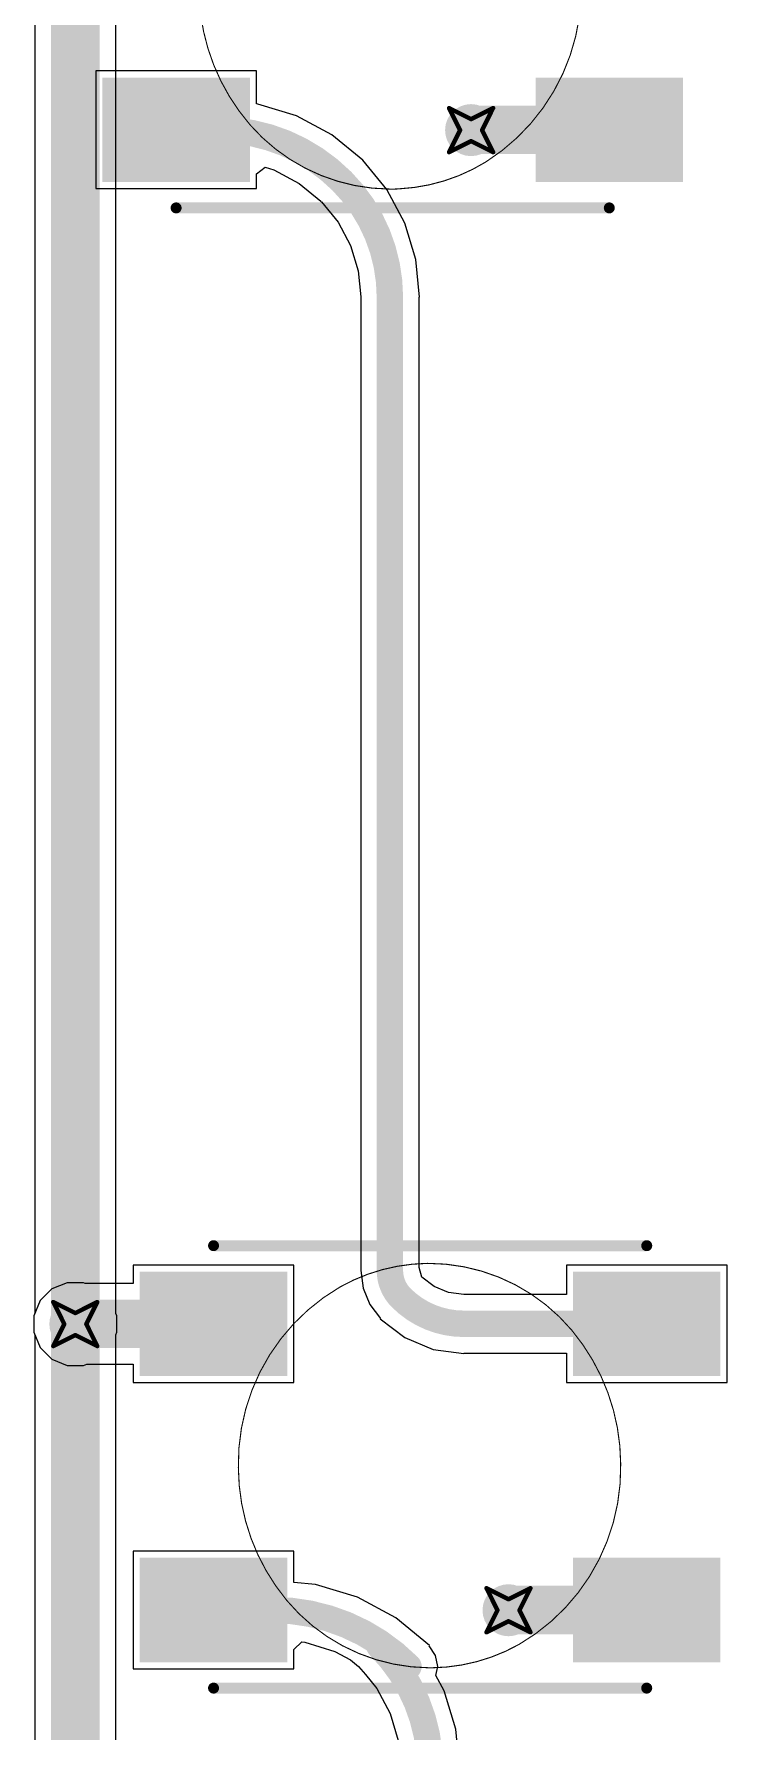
# Model space of a CAD drawing. Header units: inches. Extents: x -11 to 1110, y -7 to 455.
# Drawn here: x 361.21 to 369.22, y 218.09 to 237.66 of the extents above; entities that cross this region are included whole.
import ezdxf

# ---------------------------------------------------------------- set-up
doc = ezdxf.new("R2010")
doc.units = ezdxf.units.IN
for name, color, linetype in [('Bottom Layer', 5, 'Continuous'), ('Drill Drawing', 1, 'Continuous'), ('Mechanical 7', 56, 'Continuous'), ('Top Layer', 1, 'Continuous'), ('Top Overlay', 2, 'Continuous'), ('Top Paste', 8, 'Continuous'), ('Top Solder', 216, 'Continuous'), ('Via Holes', 16, 'Continuous')]:
    doc.layers.add(name, color=color, linetype=linetype)

msp = doc.modelspace()

# ---------------------------------------------------------------- hatches: boundary and pattern name
at = {"layer": 'Bottom Layer'}
h = msp.add_hatch(color=5, dxfattribs=at)
edge = h.paths.add_edge_path()
edge.add_arc((366.261, 236.554), 0.3, 0, 360)
h = msp.add_hatch(color=5, dxfattribs=at)
edge = h.paths.add_edge_path()
edge.add_arc((361.693, 222.786), 0.3, 0, 360)
h = msp.add_hatch(color=5, dxfattribs=at)
edge = h.paths.add_edge_path()
edge.add_arc((366.693, 219.486), 0.3, 0, 360)
at = {"layer": 'Top Layer'}
for points in [[(362.107, 237.058), (363.607, 237.058), (363.607, 236.058), (362.107, 236.058)], [(367.107, 237.058), (368.607, 237.058), (368.607, 236.058), (367.107, 236.058)], [(362.538, 223.289), (364.038, 223.289), (364.038, 222.289), (362.538, 222.289)], [(369.038, 222.289), (367.538, 222.289), (367.538, 223.289), (369.038, 223.289)], [(362.538, 219.989), (364.038, 219.989), (364.038, 218.989), (362.538, 218.989)], [(367.538, 219.989), (369.038, 219.989), (369.038, 218.989), (367.538, 218.989)]]:
    msp.add_hatch(color=1, dxfattribs=at).paths.add_polyline_path(points)
h = msp.add_hatch(color=1, dxfattribs=at)
edge = h.paths.add_edge_path()
edge.add_arc((366.261, 236.554), 0.3, 0, 360)
h = msp.add_hatch(color=1, dxfattribs=at)
edge = h.paths.add_edge_path()
edge.add_arc((361.693, 222.786), 0.3, 0, 360)
h = msp.add_hatch(color=1, dxfattribs=at)
edge = h.paths.add_edge_path()
edge.add_arc((366.693, 219.486), 0.3, 0, 360)
at = {"layer": 'Top Paste'}
for points in [[(362.107, 237.058), (363.607, 237.058), (363.607, 236.058), (362.107, 236.058)], [(367.107, 237.058), (368.607, 237.058), (368.607, 236.058), (367.107, 236.058)], [(362.538, 223.289), (364.038, 223.289), (364.038, 222.289), (362.538, 222.289)], [(369.038, 222.289), (367.538, 222.289), (367.538, 223.289), (369.038, 223.289)], [(362.538, 219.989), (364.038, 219.989), (364.038, 218.989), (362.538, 218.989)], [(367.538, 219.989), (369.038, 219.989), (369.038, 218.989), (367.538, 218.989)]]:
    msp.add_hatch(color=8, dxfattribs=at).paths.add_polyline_path(points)
at = {"layer": 'Top Solder'}
for points in [[(362.005, 237.159), (363.708, 237.159), (363.708, 235.956), (362.005, 235.956)], [(367.005, 237.159), (368.708, 237.159), (368.708, 235.956), (367.005, 235.956)], [(362.437, 223.391), (364.14, 223.391), (364.14, 222.187), (362.437, 222.187)], [(369.14, 222.187), (367.437, 222.187), (367.437, 223.391), (369.14, 223.391)], [(362.437, 220.091), (364.14, 220.091), (364.14, 218.887), (362.437, 218.887)], [(367.437, 220.091), (369.14, 220.091), (369.14, 218.887), (367.437, 218.887)]]:
    msp.add_hatch(color=216, dxfattribs=at).paths.add_polyline_path(points)
at = {"layer": 'Via Holes'}
h = msp.add_hatch(color=7, dxfattribs=at)
edge = h.paths.add_edge_path()
edge.add_arc((366.261, 236.554), 0.15, 0, 360)
h = msp.add_hatch(color=7, dxfattribs=at)
edge = h.paths.add_edge_path()
edge.add_arc((361.693, 222.786), 0.15, 0, 360)
h = msp.add_hatch(color=7, dxfattribs=at)
edge = h.paths.add_edge_path()
edge.add_arc((366.693, 219.486), 0.15, 0, 360)

# ---------------------------------------------------------------- linework, layer by layer
at = {"layer": 'Bottom Layer'}
for p, q in [((361.227, 238.812), (361.227, 222.909)), ((362.159, 222.909), (362.159, 238.812)), ((361.227, 222.909), (361.215, 222.881)), ((362.171, 222.881), (362.159, 222.909)), ((361.215, 222.881), (361.215, 222.691)), ((362.171, 222.691), (362.171, 222.881)), ((361.215, 222.691), (361.227, 222.662)), ((361.227, 222.662), (361.227, 206.112)), ((362.159, 222.662), (362.171, 222.691)), ((362.159, 206.112), (362.159, 222.662))]:
    msp.add_line(p, q, dxfattribs=at)
for points in [[(361.693, 222.786, 0.559, 0.559, 0), (361.693, 238.812, 0.559, 0.559, 0)], [(361.693, 206.112, 0.559, 0.559, 0), (361.693, 222.786, 0.559, 0.559, 0)]]:
    msp.add_lwpolyline(points, format="xyseb", dxfattribs=at)
msp.add_lwpolyline([(361.553, 222.786, 0.279, 0.279, 1), (361.832, 222.786, 0.279, 0.279, 1)], format="xyseb", close=True, dxfattribs=at)
msp.add_lwpolyline([(361.553, 222.786, 0.279, 0.279, 1), (361.832, 222.786, 0.279, 0.279, 1)], format="xyseb", close=True, dxfattribs=at)
at = {"layer": 'Drill Drawing'}
for points in [[(366.007, 236.808, 0.0508, 0.0508, 0), (366.261, 236.681, 0.0508, 0.0508, 0)], [(366.007, 236.808, 0.0508, 0.0508, 0), (366.134, 236.554, 0.0508, 0.0508, 0)], [(366.261, 236.681, 0.0508, 0.0508, 0), (366.515, 236.808, 0.0508, 0.0508, 0)], [(366.388, 236.554, 0.0508, 0.0508, 0), (366.515, 236.808, 0.0508, 0.0508, 0)], [(366.007, 236.3, 0.0508, 0.0508, 0), (366.134, 236.554, 0.0508, 0.0508, 0)], [(366.007, 236.3, 0.0508, 0.0508, 0), (366.261, 236.427, 0.0508, 0.0508, 0)], [(366.261, 236.427, 0.0508, 0.0508, 0), (366.515, 236.3, 0.0508, 0.0508, 0)], [(366.388, 236.554, 0.0508, 0.0508, 0), (366.515, 236.3, 0.0508, 0.0508, 0)], [(361.439, 223.04, 0.0508, 0.0508, 0), (361.693, 222.913, 0.0508, 0.0508, 0)], [(361.439, 223.04, 0.0508, 0.0508, 0), (361.566, 222.786, 0.0508, 0.0508, 0)], [(361.693, 222.913, 0.0508, 0.0508, 0), (361.947, 223.04, 0.0508, 0.0508, 0)], [(361.82, 222.786, 0.0508, 0.0508, 0), (361.947, 223.04, 0.0508, 0.0508, 0)], [(361.439, 222.532, 0.0508, 0.0508, 0), (361.566, 222.786, 0.0508, 0.0508, 0)], [(361.82, 222.786, 0.0508, 0.0508, 0), (361.947, 222.532, 0.0508, 0.0508, 0)], [(361.439, 222.532, 0.0508, 0.0508, 0), (361.693, 222.659, 0.0508, 0.0508, 0)], [(361.693, 222.659, 0.0508, 0.0508, 0), (361.947, 222.532, 0.0508, 0.0508, 0)], [(366.439, 219.74, 0.0508, 0.0508, 0), (366.693, 219.613, 0.0508, 0.0508, 0)], [(366.439, 219.74, 0.0508, 0.0508, 0), (366.566, 219.486, 0.0508, 0.0508, 0)], [(366.693, 219.613, 0.0508, 0.0508, 0), (366.947, 219.74, 0.0508, 0.0508, 0)], [(366.82, 219.486, 0.0508, 0.0508, 0), (366.947, 219.74, 0.0508, 0.0508, 0)], [(366.439, 219.232, 0.0508, 0.0508, 0), (366.566, 219.486, 0.0508, 0.0508, 0)], [(366.439, 219.232, 0.0508, 0.0508, 0), (366.693, 219.359, 0.0508, 0.0508, 0)], [(366.693, 219.359, 0.0508, 0.0508, 0), (366.947, 219.232, 0.0508, 0.0508, 0)], [(366.82, 219.486, 0.0508, 0.0508, 0), (366.947, 219.232, 0.0508, 0.0508, 0)]]:
    msp.add_lwpolyline(points, format="xyseb", dxfattribs=at)
for points in [[(365.994, 236.808, 0.0254, 0.0254, 1), (366.02, 236.808, 0.0254, 0.0254, 1)], [(365.994, 236.808, 0.0254, 0.0254, 1), (366.02, 236.808, 0.0254, 0.0254, 1)], [(366.502, 236.808, 0.0254, 0.0254, 1), (366.528, 236.808, 0.0254, 0.0254, 1)], [(366.502, 236.808, 0.0254, 0.0254, 1), (366.528, 236.808, 0.0254, 0.0254, 1)], [(366.248, 236.681, 0.0254, 0.0254, 1), (366.274, 236.681, 0.0254, 0.0254, 1)], [(366.248, 236.681, 0.0254, 0.0254, 1), (366.274, 236.681, 0.0254, 0.0254, 1)], [(366.121, 236.554, 0.0254, 0.0254, 1), (366.147, 236.554, 0.0254, 0.0254, 1)], [(366.121, 236.554, 0.0254, 0.0254, 1), (366.147, 236.554, 0.0254, 0.0254, 1)], [(366.248, 236.427, 0.0254, 0.0254, 1), (366.274, 236.427, 0.0254, 0.0254, 1)], [(366.248, 236.427, 0.0254, 0.0254, 1), (366.274, 236.427, 0.0254, 0.0254, 1)], [(366.375, 236.554, 0.0254, 0.0254, 1), (366.401, 236.554, 0.0254, 0.0254, 1)], [(366.375, 236.554, 0.0254, 0.0254, 1), (366.401, 236.554, 0.0254, 0.0254, 1)], [(365.994, 236.3, 0.0254, 0.0254, 1), (366.02, 236.3, 0.0254, 0.0254, 1)], [(365.994, 236.3, 0.0254, 0.0254, 1), (366.02, 236.3, 0.0254, 0.0254, 1)], [(366.502, 236.3, 0.0254, 0.0254, 1), (366.528, 236.3, 0.0254, 0.0254, 1)], [(366.502, 236.3, 0.0254, 0.0254, 1), (366.528, 236.3, 0.0254, 0.0254, 1)], [(361.426, 223.04, 0.0254, 0.0254, 1), (361.451, 223.04, 0.0254, 0.0254, 1)], [(361.426, 223.04, 0.0254, 0.0254, 1), (361.451, 223.04, 0.0254, 0.0254, 1)], [(361.68, 222.913, 0.0254, 0.0254, 1), (361.705, 222.913, 0.0254, 0.0254, 1)], [(361.68, 222.913, 0.0254, 0.0254, 1), (361.705, 222.913, 0.0254, 0.0254, 1)], [(361.934, 223.04, 0.0254, 0.0254, 1), (361.959, 223.04, 0.0254, 0.0254, 1)], [(361.934, 223.04, 0.0254, 0.0254, 1), (361.959, 223.04, 0.0254, 0.0254, 1)], [(361.553, 222.786, 0.0254, 0.0254, 1), (361.578, 222.786, 0.0254, 0.0254, 1)], [(361.553, 222.786, 0.0254, 0.0254, 1), (361.578, 222.786, 0.0254, 0.0254, 1)], [(361.807, 222.786, 0.0254, 0.0254, 1), (361.832, 222.786, 0.0254, 0.0254, 1)], [(361.807, 222.786, 0.0254, 0.0254, 1), (361.832, 222.786, 0.0254, 0.0254, 1)], [(361.426, 222.532, 0.0254, 0.0254, 1), (361.451, 222.532, 0.0254, 0.0254, 1)], [(361.426, 222.532, 0.0254, 0.0254, 1), (361.451, 222.532, 0.0254, 0.0254, 1)], [(361.68, 222.659, 0.0254, 0.0254, 1), (361.705, 222.659, 0.0254, 0.0254, 1)], [(361.68, 222.659, 0.0254, 0.0254, 1), (361.705, 222.659, 0.0254, 0.0254, 1)], [(361.934, 222.532, 0.0254, 0.0254, 1), (361.959, 222.532, 0.0254, 0.0254, 1)], [(361.934, 222.532, 0.0254, 0.0254, 1), (361.959, 222.532, 0.0254, 0.0254, 1)], [(366.426, 219.74, 0.0254, 0.0254, 1), (366.451, 219.74, 0.0254, 0.0254, 1)], [(366.426, 219.74, 0.0254, 0.0254, 1), (366.451, 219.74, 0.0254, 0.0254, 1)], [(366.68, 219.613, 0.0254, 0.0254, 1), (366.705, 219.613, 0.0254, 0.0254, 1)], [(366.68, 219.613, 0.0254, 0.0254, 1), (366.705, 219.613, 0.0254, 0.0254, 1)], [(366.934, 219.74, 0.0254, 0.0254, 1), (366.959, 219.74, 0.0254, 0.0254, 1)], [(366.934, 219.74, 0.0254, 0.0254, 1), (366.959, 219.74, 0.0254, 0.0254, 1)], [(366.553, 219.486, 0.0254, 0.0254, 1), (366.578, 219.486, 0.0254, 0.0254, 1)], [(366.553, 219.486, 0.0254, 0.0254, 1), (366.578, 219.486, 0.0254, 0.0254, 1)], [(366.68, 219.359, 0.0254, 0.0254, 1), (366.705, 219.359, 0.0254, 0.0254, 1)], [(366.68, 219.359, 0.0254, 0.0254, 1), (366.705, 219.359, 0.0254, 0.0254, 1)], [(366.807, 219.486, 0.0254, 0.0254, 1), (366.832, 219.486, 0.0254, 0.0254, 1)], [(366.807, 219.486, 0.0254, 0.0254, 1), (366.832, 219.486, 0.0254, 0.0254, 1)], [(366.426, 219.232, 0.0254, 0.0254, 1), (366.451, 219.232, 0.0254, 0.0254, 1)], [(366.426, 219.232, 0.0254, 0.0254, 1), (366.451, 219.232, 0.0254, 0.0254, 1)], [(366.934, 219.232, 0.0254, 0.0254, 1), (366.959, 219.232, 0.0254, 0.0254, 1)], [(366.934, 219.232, 0.0254, 0.0254, 1), (366.959, 219.232, 0.0254, 0.0254, 1)]]:
    msp.add_lwpolyline(points, format="xyseb", close=True, dxfattribs=at)
at = {"layer": 'Mechanical 7'}
for points in [[(367.53, 238.318, 0.0127, 0.0127, -0.272206), (366.433, 236.188, 0.0127, 0.0127, 0)], [(363.584, 236.774, 0.0127, 0.0127, -0.148515), (363.122, 238.097, 0.0127, 0.0127, 0)], [(365.324, 235.874, 0.0127, 0.0127, -0.239512), (363.584, 236.774, 0.0127, 0.0127, 0)], [(366.433, 236.188, 0.0127, 0.0127, -0.126527), (365.432, 235.877, 0.0127, 0.0127, 0)], [(365.324, 235.874, 0.0127, 0.0127, 0), (365.335, 235.874, 0.0127, 0.0127, 0)], [(365.335, 235.874, 0.0127, 0.0127, 0), (365.346, 235.874, 0.0127, 0.0127, 0)], [(365.346, 235.874, 0.0127, 0.0127, 0), (365.357, 235.874, 0.0127, 0.0127, 0)], [(365.357, 235.874, 0.0127, 0.0127, 0), (365.368, 235.874, 0.0127, 0.0127, 0)], [(365.368, 235.874, 0.0127, 0.0127, 0), (365.378, 235.874, 0.0127, 0.0127, 0)], [(365.378, 235.874, 0.0127, 0.0127, 0), (365.389, 235.875, 0.0127, 0.0127, 0)], [(365.389, 235.875, 0.0127, 0.0127, 0), (365.399, 235.875, 0.0127, 0.0127, 0)], [(365.432, 235.877, 0.0127, 0.0127, -0.010751), (365.399, 235.875, 0.0127, 0.0127, 0)], [(364.749, 223.214, 0.0127, 0.0127, -0.125995), (365.76, 223.486, 0.0127, 0.0127, 0)], [(365.76, 223.486, 0.0127, 0.0127, -0.247624), (367.551, 222.548, 0.0127, 0.0127, 0)], [(363.575, 221.129, 0.0127, 0.0127, -0.273119), (364.749, 223.214, 0.0127, 0.0127, 0)], [(367.551, 222.548, 0.0127, 0.0127, -0.152951), (367.988, 221.173, 0.0127, 0.0127, 0)], [(367.988, 221.173, 0.0127, 0.0127, -0.27304), (366.815, 219.092, 0.0127, 0.0127, 0)], [(364.008, 219.765, 0.0127, 0.0127, -0.152007), (363.575, 221.129, 0.0127, 0.0127, 0)], [(365.78, 218.822, 0.0127, 0.0127, -0.245533), (364.008, 219.765, 0.0127, 0.0127, 0)], [(366.815, 219.092, 0.0127, 0.0127, -0.12637), (365.803, 218.822, 0.0127, 0.0127, 0)], [(365.78, 218.822, 0.0127, 0.0127, 0), (365.803, 218.822, 0.0127, 0.0127, 0)]]:
    msp.add_lwpolyline(points, format="xyseb", dxfattribs=at)
for points in [[(363.581, 236.774, 0.00635, 0.00635, 1), (363.587, 236.774, 0.00635, 0.00635, 1)], [(363.581, 236.774, 0.00635, 0.00635, 1), (363.587, 236.774, 0.00635, 0.00635, 1)], [(366.43, 236.188, 0.00635, 0.00635, 1), (366.436, 236.188, 0.00635, 0.00635, 1)], [(366.43, 236.188, 0.00635, 0.00635, 1), (366.436, 236.188, 0.00635, 0.00635, 1)], [(365.321, 235.874, 0.00635, 0.00635, 1), (365.328, 235.874, 0.00635, 0.00635, 1)], [(365.321, 235.874, 0.00635, 0.00635, 1), (365.328, 235.874, 0.00635, 0.00635, 1)], [(365.332, 235.874, 0.00635, 0.00635, 1), (365.338, 235.874, 0.00635, 0.00635, 1)], [(365.332, 235.874, 0.00635, 0.00635, 1), (365.338, 235.874, 0.00635, 0.00635, 1)], [(365.343, 235.874, 0.00635, 0.00635, 1), (365.349, 235.874, 0.00635, 0.00635, 1)], [(365.343, 235.874, 0.00635, 0.00635, 1), (365.349, 235.874, 0.00635, 0.00635, 1)], [(365.354, 235.874, 0.00635, 0.00635, 1), (365.36, 235.874, 0.00635, 0.00635, 1)], [(365.354, 235.874, 0.00635, 0.00635, 1), (365.36, 235.874, 0.00635, 0.00635, 1)], [(365.364, 235.874, 0.00635, 0.00635, 1), (365.371, 235.874, 0.00635, 0.00635, 1)], [(365.364, 235.874, 0.00635, 0.00635, 1), (365.371, 235.874, 0.00635, 0.00635, 1)], [(365.375, 235.874, 0.00635, 0.00635, 1), (365.381, 235.874, 0.00635, 0.00635, 1)], [(365.375, 235.874, 0.00635, 0.00635, 1), (365.381, 235.874, 0.00635, 0.00635, 1)], [(365.386, 235.875, 0.00635, 0.00635, 1), (365.392, 235.875, 0.00635, 0.00635, 1)], [(365.386, 235.875, 0.00635, 0.00635, 1), (365.392, 235.875, 0.00635, 0.00635, 1)], [(365.396, 235.875, 0.00635, 0.00635, 1), (365.403, 235.875, 0.00635, 0.00635, 1)], [(365.396, 235.875, 0.00635, 0.00635, 1), (365.403, 235.875, 0.00635, 0.00635, 1)], [(365.429, 235.877, 0.00635, 0.00635, 1), (365.435, 235.877, 0.00635, 0.00635, 1)], [(365.429, 235.877, 0.00635, 0.00635, 1), (365.435, 235.877, 0.00635, 0.00635, 1)], [(365.757, 223.486, 0.00635, 0.00635, 1), (365.764, 223.486, 0.00635, 0.00635, 1)], [(365.757, 223.486, 0.00635, 0.00635, 1), (365.764, 223.486, 0.00635, 0.00635, 1)], [(364.746, 223.214, 0.00635, 0.00635, 1), (364.752, 223.214, 0.00635, 0.00635, 1)], [(364.746, 223.214, 0.00635, 0.00635, 1), (364.752, 223.214, 0.00635, 0.00635, 1)], [(367.547, 222.548, 0.00635, 0.00635, 1), (367.554, 222.548, 0.00635, 0.00635, 1)], [(367.547, 222.548, 0.00635, 0.00635, 1), (367.554, 222.548, 0.00635, 0.00635, 1)], [(367.985, 221.173, 0.00635, 0.00635, 1), (367.991, 221.173, 0.00635, 0.00635, 1)], [(367.985, 221.173, 0.00635, 0.00635, 1), (367.991, 221.173, 0.00635, 0.00635, 1)], [(363.571, 221.129, 0.00635, 0.00635, 1), (363.578, 221.129, 0.00635, 0.00635, 1)], [(363.571, 221.129, 0.00635, 0.00635, 1), (363.578, 221.129, 0.00635, 0.00635, 1)], [(364.005, 219.765, 0.00635, 0.00635, 1), (364.011, 219.765, 0.00635, 0.00635, 1)], [(364.005, 219.765, 0.00635, 0.00635, 1), (364.011, 219.765, 0.00635, 0.00635, 1)], [(366.812, 219.092, 0.00635, 0.00635, 1), (366.818, 219.092, 0.00635, 0.00635, 1)], [(366.812, 219.092, 0.00635, 0.00635, 1), (366.818, 219.092, 0.00635, 0.00635, 1)], [(365.777, 218.822, 0.00635, 0.00635, 1), (365.783, 218.822, 0.00635, 0.00635, 1)], [(365.777, 218.822, 0.00635, 0.00635, 1), (365.783, 218.822, 0.00635, 0.00635, 1)], [(365.8, 218.822, 0.00635, 0.00635, 1), (365.806, 218.822, 0.00635, 0.00635, 1)], [(365.8, 218.822, 0.00635, 0.00635, 1), (365.806, 218.822, 0.00635, 0.00635, 1)]]:
    msp.add_lwpolyline(points, format="xyseb", close=True, dxfattribs=at)
at = {"layer": 'Top Layer'}
for p, q in [((363.784, 237.236), (361.929, 237.236)), ((361.929, 237.236), (361.929, 235.88)), ((363.784, 236.856), (363.784, 237.236)), ((363.801, 236.854), (363.784, 236.856)), ((364.245, 236.72), (363.801, 236.854)), ((364.653, 236.501), (364.245, 236.72)), ((365.011, 236.208), (364.653, 236.501)), ((363.784, 236.049), (363.886, 236.125)), ((363.784, 235.88), (363.784, 236.049)), ((363.886, 236.125), (363.986, 236.095)), ((363.986, 236.095), (364.277, 235.939)), ((365.01, 236.207), (365.011, 236.208)), ((365.289, 235.868), (365.01, 236.207)), ((361.929, 235.88), (363.784, 235.88)), ((364.277, 235.939), (364.528, 235.733)), ((365.495, 235.482), (365.289, 235.868)), ((364.528, 235.733), (364.531, 235.728)), ((364.531, 235.728), (364.535, 235.726)), ((364.535, 235.726), (364.726, 235.493)), ((364.726, 235.493), (364.87, 235.223)), ((365.622, 235.062), (365.495, 235.482)), ((364.87, 235.223), (364.959, 234.93)), ((365.665, 234.626), (365.622, 235.062)), ((364.959, 234.93), (364.989, 234.631)), ((364.989, 234.631), (364.988, 234.626)), ((364.988, 234.626), (364.988, 223.404)), ((365.661, 223.44), (365.661, 234.626)), ((365.661, 234.626), (365.665, 234.626)), ((364.216, 223.467), (362.361, 223.467)), ((362.361, 223.467), (362.361, 223.255)), ((364.216, 222.111), (364.216, 223.467)), ((364.988, 223.404), (364.987, 223.404)), ((364.987, 223.404), (365.014, 223.201)), ((365.694, 223.327), (365.661, 223.44)), ((365.835, 223.218), (365.694, 223.327)), ((369.216, 223.467), (367.361, 223.467)), ((367.361, 223.467), (367.361, 223.126)), ((369.216, 222.111), (369.216, 223.467)), ((361.422, 223.191), (361.288, 223.056)), ((361.598, 223.263), (361.422, 223.191)), ((361.788, 223.263), (361.598, 223.263)), ((361.808, 223.255), (361.788, 223.263)), ((362.361, 223.255), (361.808, 223.255)), ((365.014, 223.201), (365.092, 223.012)), ((366, 223.149), (365.835, 223.218)), ((366.178, 223.126), (366, 223.149)), ((367.361, 223.126), (366.178, 223.126)), ((366.178, 223.126), (366.178, 223.126)), ((361.288, 223.056), (361.215, 222.881)), ((365.092, 223.012), (365.217, 222.85)), ((361.215, 222.881), (361.215, 222.691)), ((365.217, 222.85), (365.213, 222.846)), ((365.213, 222.846), (365.496, 222.63)), ((361.215, 222.691), (361.288, 222.515)), ((361.288, 222.515), (361.422, 222.381)), ((365.496, 222.63), (365.825, 222.494)), ((361.422, 222.381), (361.598, 222.308)), ((361.788, 222.308), (361.824, 222.323)), ((361.824, 222.323), (362.361, 222.323)), ((362.361, 222.323), (362.361, 222.111)), ((365.825, 222.494), (366.178, 222.447)), ((366.178, 222.447), (366.178, 222.452)), ((366.178, 222.452), (367.361, 222.452)), ((367.361, 222.452), (367.361, 222.111)), ((361.598, 222.308), (361.788, 222.308)), ((362.361, 222.111), (364.216, 222.111)), ((367.361, 222.111), (369.216, 222.111)), ((364.216, 220.167), (362.361, 220.167)), ((362.361, 220.167), (362.361, 218.811)), ((364.216, 219.807), (364.216, 220.167)), ((364.467, 219.782), (364.216, 219.807)), ((364.949, 219.636), (364.467, 219.782)), ((365.392, 219.399), (364.949, 219.636)), ((365.781, 219.08), (365.392, 219.399)), ((364.216, 219.035), (364.309, 219.12)), ((364.216, 218.811), (364.216, 219.035)), ((364.309, 219.12), (364.343, 219.116)), ((364.343, 219.116), (364.69, 219.011)), ((364.69, 219.011), (364.869, 218.916)), ((365.777, 219.075), (365.781, 219.08)), ((365.85, 218.966), (365.777, 219.075)), ((362.361, 218.811), (364.216, 218.811)), ((364.869, 218.916), (364.963, 218.837)), ((364.963, 218.837), (365.042, 218.744)), ((365.876, 218.837), (365.85, 218.966)), ((365.855, 218.735), (365.876, 218.837)), ((365.042, 218.744), (365.172, 218.585)), ((365.951, 218.555), (365.855, 218.735)), ((365.172, 218.585), (365.326, 218.296)), ((366.085, 218.115), (365.951, 218.555)), ((365.326, 218.296), (365.421, 217.983)), ((366.13, 217.657), (366.085, 218.115))]:
    msp.add_line(p, q, dxfattribs=at)
for points in [[(366.261, 236.558, 0.559, 0.559, 0), (367.857, 236.558, 0.559, 0.559, 0)], [(362.857, 236.558, 0.305, 0.305, 0), (363.341, 236.558, 0.305, 0.305, 0)], [(363.341, 236.558, 0.305, 0.305, -0.198912), (364.769, 235.966, 0.305, 0.305, 0)], [(364.769, 235.966, 0.305, 0.305, -0.198912), (365.324, 234.626, 0.305, 0.305, 0)], [(365.324, 223.404, 0.305, 0.305, 0), (365.324, 234.626, 0.305, 0.305, 0)], [(365.455, 223.088, 0.305, 0.305, -0.198912), (365.324, 223.404, 0.305, 0.305, 0)], [(366.178, 222.789, 0.305, 0.305, -0.198912), (365.455, 223.088, 0.305, 0.305, 0)], [(361.693, 222.789, 0.559, 0.559, 0), (363.288, 222.789, 0.559, 0.559, 0)], [(366.178, 222.789, 0.305, 0.305, 0), (368.288, 222.789, 0.305, 0.305, 0)], [(363.288, 219.489, 0.305, 0.305, 0), (363.966, 219.489, 0.305, 0.305, 0)], [(363.966, 219.489, 0.305, 0.305, -0.198912), (365.539, 218.837, 0.305, 0.305, 0)], [(366.693, 219.489, 0.559, 0.559, 0), (368.288, 219.489, 0.559, 0.559, 0)], [(365.201, 219.075, 0.305, 0.305, -0.198912), (365.788, 217.657, 0.305, 0.305, 0)]]:
    msp.add_lwpolyline(points, format="xyseb", dxfattribs=at)
for points in [[(366.121, 236.558, 0.279, 0.279, 1), (366.401, 236.558, 0.279, 0.279, 1)], [(367.717, 236.558, 0.279, 0.279, 1), (367.996, 236.558, 0.279, 0.279, 1)], [(362.78, 236.558, 0.152, 0.152, 1), (362.933, 236.558, 0.152, 0.152, 1)], [(363.264, 236.558, 0.152, 0.152, 1), (363.417, 236.558, 0.152, 0.152, 1)], [(363.264, 236.558, 0.152, 0.152, 1), (363.417, 236.558, 0.152, 0.152, 1)], [(364.693, 235.966, 0.152, 0.152, 1), (364.846, 235.966, 0.152, 0.152, 1)], [(364.693, 235.966, 0.152, 0.152, 1), (364.846, 235.966, 0.152, 0.152, 1)], [(365.248, 234.626, 0.152, 0.152, 1), (365.401, 234.626, 0.152, 0.152, 1)], [(365.248, 234.626, 0.152, 0.152, 1), (365.401, 234.626, 0.152, 0.152, 1)], [(365.248, 223.404, 0.152, 0.152, 1), (365.401, 223.404, 0.152, 0.152, 1)], [(365.248, 223.404, 0.152, 0.152, 1), (365.401, 223.404, 0.152, 0.152, 1)], [(365.379, 223.088, 0.152, 0.152, 1), (365.531, 223.088, 0.152, 0.152, 1)], [(365.379, 223.088, 0.152, 0.152, 1), (365.531, 223.088, 0.152, 0.152, 1)], [(361.553, 222.789, 0.279, 0.279, 1), (361.832, 222.789, 0.279, 0.279, 1)], [(363.149, 222.789, 0.279, 0.279, 1), (363.428, 222.789, 0.279, 0.279, 1)], [(366.101, 222.789, 0.152, 0.152, 1), (366.254, 222.789, 0.152, 0.152, 1)], [(366.101, 222.789, 0.152, 0.152, 1), (366.254, 222.789, 0.152, 0.152, 1)], [(368.212, 222.789, 0.152, 0.152, 1), (368.365, 222.789, 0.152, 0.152, 1)], [(363.212, 219.489, 0.152, 0.152, 1), (363.365, 219.489, 0.152, 0.152, 1)], [(363.89, 219.489, 0.152, 0.152, 1), (364.042, 219.489, 0.152, 0.152, 1)], [(363.89, 219.489, 0.152, 0.152, 1), (364.042, 219.489, 0.152, 0.152, 1)], [(366.553, 219.489, 0.279, 0.279, 1), (366.832, 219.489, 0.279, 0.279, 1)], [(368.149, 219.489, 0.279, 0.279, 1), (368.428, 219.489, 0.279, 0.279, 1)], [(365.125, 219.075, 0.152, 0.152, 1), (365.277, 219.075, 0.152, 0.152, 1)], [(365.463, 218.837, 0.152, 0.152, 1), (365.615, 218.837, 0.152, 0.152, 1)]]:
    msp.add_lwpolyline(points, format="xyseb", close=True, dxfattribs=at)
at = {"layer": 'Top Overlay'}
for points in [[(362.857, 235.657, 0.127, 0.127, 0), (367.857, 235.657, 0.127, 0.127, 0)], [(363.288, 223.69, 0.127, 0.127, 0), (368.288, 223.69, 0.127, 0.127, 0)], [(362.232, 222.942, 0.254, 0.254, 0), (362.359, 222.815, 0.254, 0.254, 0)], [(362.232, 222.688, 0.254, 0.254, 0), (362.232, 222.942, 0.254, 0.254, 0)], [(362.232, 222.688, 0.254, 0.254, 0), (362.359, 222.815, 0.254, 0.254, 0)], [(363.288, 218.588, 0.127, 0.127, 0), (368.288, 218.588, 0.127, 0.127, 0)]]:
    msp.add_lwpolyline(points, format="xyseb", dxfattribs=at)
for points in [[(362.825, 235.657, 0.0635, 0.0635, 1), (362.888, 235.657, 0.0635, 0.0635, 1)], [(367.825, 235.657, 0.0635, 0.0635, 1), (367.888, 235.657, 0.0635, 0.0635, 1)], [(363.257, 223.69, 0.0635, 0.0635, 1), (363.32, 223.69, 0.0635, 0.0635, 1)], [(368.257, 223.69, 0.0635, 0.0635, 1), (368.32, 223.69, 0.0635, 0.0635, 1)], [(362.169, 222.942, 0.127, 0.127, 1), (362.296, 222.942, 0.127, 0.127, 1)], [(362.169, 222.942, 0.127, 0.127, 1), (362.296, 222.942, 0.127, 0.127, 1)], [(362.296, 222.815, 0.127, 0.127, 1), (362.423, 222.815, 0.127, 0.127, 1)], [(362.296, 222.815, 0.127, 0.127, 1), (362.423, 222.815, 0.127, 0.127, 1)], [(362.169, 222.688, 0.127, 0.127, 1), (362.296, 222.688, 0.127, 0.127, 1)], [(362.169, 222.688, 0.127, 0.127, 1), (362.296, 222.688, 0.127, 0.127, 1)], [(363.257, 218.588, 0.0635, 0.0635, 1), (363.32, 218.588, 0.0635, 0.0635, 1)], [(368.257, 218.588, 0.0635, 0.0635, 1), (368.32, 218.588, 0.0635, 0.0635, 1)]]:
    msp.add_lwpolyline(points, format="xyseb", close=True, dxfattribs=at)

doc.saveas('drawing.dxf')
